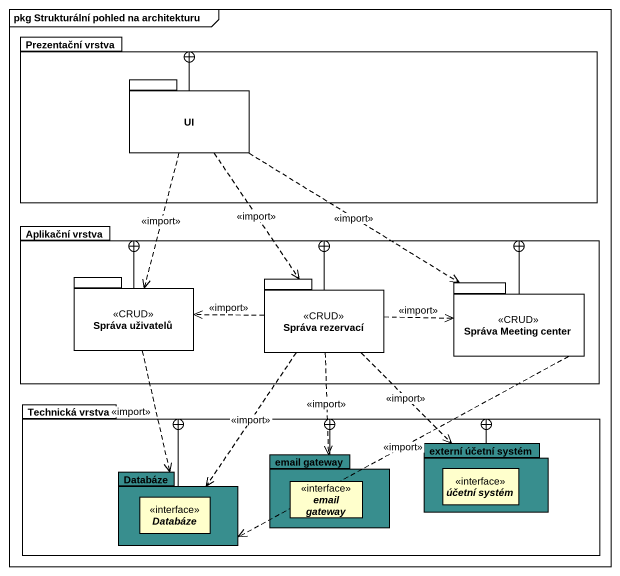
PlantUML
@startuml
mainframe pkg Strukturální pohled na architekturu
hide circle
hide empty members
package "Prezentační vrstva" as Prezentační_vrstva {
  package UI {
  }
}
package "Aplikační vrstva" as Aplikační_vrstva {
  package "Správa uživatelů" as Správa_uživatelů <<CRUD>> {
  }
  package "Správa rezervací" as Správa_rezervací <<CRUD>> {
  }
  package "Správa Meeting center" as Správa_Meeting_center <<CRUD>> {
  }
}
package "Technická vrstva" as Technická_vrstva {
  package "externí účetní systém" as externí_účetní_systém #388E8E {
    interface "účetní systém" as účetní_systém
  }
  package Databáze #388E8E {
    interface "Databáze" as Databáze_2
  }
  package "email gateway" as email_gateway #388E8E {
    interface "email gateway" as email_gateway_2
  }
}
UI -right-+ Prezentační_vrstva
UI ..> Správa_uživatelů : <<import>>
UI ..> Správa_rezervací : <<import>>
UI ..> Správa_Meeting_center : <<import>>
Správa_uživatelů -right-+ Aplikační_vrstva
Správa_uživatelů ..> Databáze : <<import>>
Správa_rezervací -up-+ Aplikační_vrstva
Správa_rezervací .left.> Správa_uživatelů : <<import>>
Správa_rezervací .right.> Správa_Meeting_center : <<import>>
Správa_rezervací ..> externí_účetní_systém : <<import>>
Správa_rezervací ..> Databáze : <<import>>
Správa_rezervací ..> email_gateway : <<import>>
Správa_Meeting_center -left-+ Aplikační_vrstva
Správa_Meeting_center .left.> Databáze : <<import>>
externí_účetní_systém -left-+ Technická_vrstva
Databáze -right-+ Technická_vrstva
email_gateway -up-+ Technická_vrstva
@enduml
